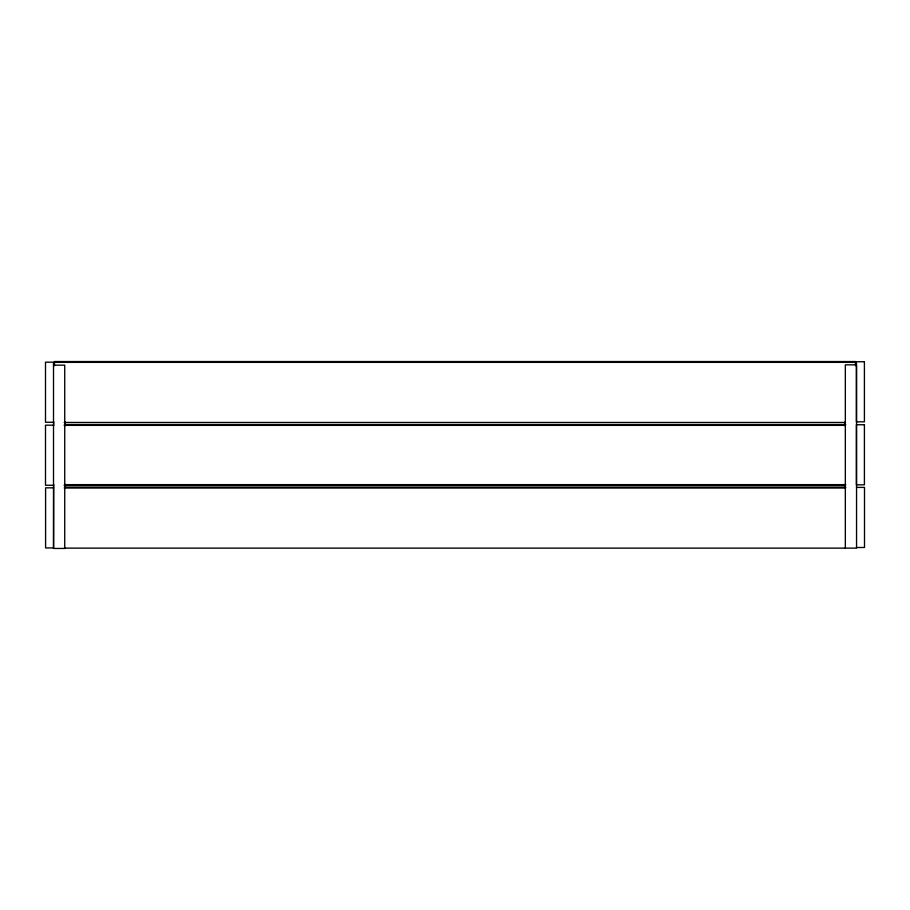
<?xml version="1.0" encoding="UTF-8"?>
<svg xmlns="http://www.w3.org/2000/svg" width="910" height="910" viewBox="0 0 910 910"><rect width="100%" height="100%" fill="white"/><g stroke="black" fill="none" stroke-linecap="round" stroke-linejoin="round"><path stroke-width="1.36" d="M53.508 365.172L64.735 365.172L64.735 548.457L53.508 548.457L53.508 362.169L45.5 362.169L45.5 422.263L53.508 422.263M64.155 422.456L845.504 422.456M64.405 424.549L845.754 424.549M53.508 425.175L45.5 425.175L45.5 485.269L53.508 485.269M64.155 425.368L845.504 425.368M64.405 484.643L845.754 484.643M64.155 485.462L845.504 485.462M64.496 487.214L845.845 487.214M856.492 487.407L864.5 487.407L864.5 547.501L856.492 547.501M53.599 487.84L45.591 487.84L45.591 547.934L53.599 547.934L53.679 484.2M64.246 488.033L845.595 488.033M64.246 548.127L856.549 548.127L856.549 364.842L845.333 364.842L845.333 548.127M855.707 365.74L855.707 361.543L54.452 361.543L54.452 365.74M855.457 365.16L855.457 362.362L54.202 362.362L54.202 365.16M845.276 421.683L845.276 425.937M845.276 484.2L845.276 487.032M64.894 421.683L64.894 425.937M64.894 484.2L64.894 487.032M53.679 421.683L53.679 425.937M864.409 361.736L856.401 361.736L856.401 421.83L864.409 421.83L864.409 361.736M864.409 424.742L856.401 424.742L856.401 484.837L864.409 484.837L864.409 424.742"/></g></svg>
